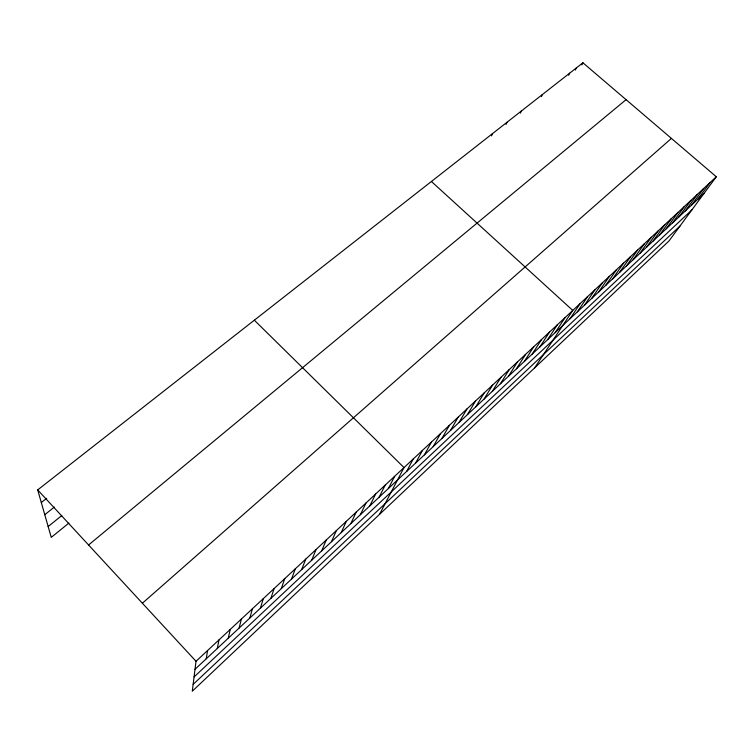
<?xml version="1.0" encoding="UTF-8"?>
<svg xmlns="http://www.w3.org/2000/svg" width="754" height="754" viewBox="0 0 754 754"><rect width="100%" height="100%" fill="white"/><g stroke="black" fill="none" stroke-linecap="round" stroke-linejoin="round"><path stroke-width="1.13" d="M716.3 176.756L196.021 661.286L192.289 691.211L668.968 240.988L716.3 176.756L582.927 62.789L37.7 489.911L51.253 537.376L68.878 523.087M206.228 658.808L207.567 650.542M217.312 648.449L218.971 639.91M228.264 638.204L230.253 629.411M239.103 628.073L241.403 619.025M249.819 618.063L252.43 608.761M260.413 608.148L263.325 598.61M270.893 598.356L274.107 588.572M281.27 588.657L284.767 578.638M291.525 579.063L295.304 568.827M301.675 569.581L305.738 559.119M311.722 560.194L316.049 549.515M491.495 135.871L492.381 133.731M321.656 550.901L326.246 540.015M506.047 124.448L506.971 122.299M331.487 541.711L336.331 530.618M520.411 113.109L521.306 111.064M341.213 532.616L346.312 521.325M541.429 96.625L542.362 94.57M350.846 523.615L356.19 512.126M568.639 75.287L569.628 73.213M360.374 514.709L365.963 503.031M575.311 70.065L576.31 67.983M581.918 64.882L582.927 62.789M369.799 505.896L375.624 494.03M379.139 497.169L385.19 485.124M388.376 488.535L394.653 476.311M379.469 514.416L404.021 467.584L254.343 320.205M406.576 471.523L413.286 458.95M415.529 463.144L422.457 450.411M424.408 454.851L431.542 441.957M433.192 446.632L440.524 433.588M441.891 438.508L449.422 425.303M450.496 430.459L458.225 417.103M459.026 422.485L466.943 408.988M467.471 414.587L475.567 400.949M475.831 406.774L484.115 392.994M484.115 399.026L492.569 385.115M492.315 391.364L500.948 377.311M500.439 383.767L509.242 369.592M508.488 376.246L517.451 361.939M516.462 368.791L525.585 354.371M524.36 361.411L533.644 346.868M532.183 354.097L541.617 339.441M539.93 346.859L549.525 332.08M547.602 339.677L557.347 324.795M555.208 332.571L565.095 317.575M534.624 367.877L572.776 310.422L431.411 181.488M570.071 318.678L580.241 303.476M577.338 311.883L587.639 296.586M584.529 305.153L594.963 289.762M591.664 298.49L602.229 282.995M598.733 291.883L609.421 276.294M605.745 285.332L616.555 269.659M612.691 278.839L623.615 263.071M619.581 272.392L630.627 256.548M626.404 266.011L637.564 250.083M633.171 259.687L644.444 243.674M639.882 253.419L651.268 237.331M646.536 247.199L658.025 231.035M653.134 241.035L664.726 224.786M659.665 234.918L671.371 218.603M666.15 228.858L677.959 212.468M672.577 222.845L684.481 206.389M678.958 216.888L690.956 200.366M685.282 210.979L697.375 194.391M691.55 205.116L703.736 188.462M697.77 199.301L710.042 182.591M193.137 684.396L679.995 226.021M194.07 676.951L691.87 209.904M195.032 669.279L703.934 193.542M142.383 603.219L671.418 138.406M88.567 544.982L626.074 99.66M48.152 526.528L61.781 515.566M44.778 514.709L54.307 507.103M41.31 502.55L46.663 498.309M37.7 489.911L196.021 661.286"/></g></svg>
